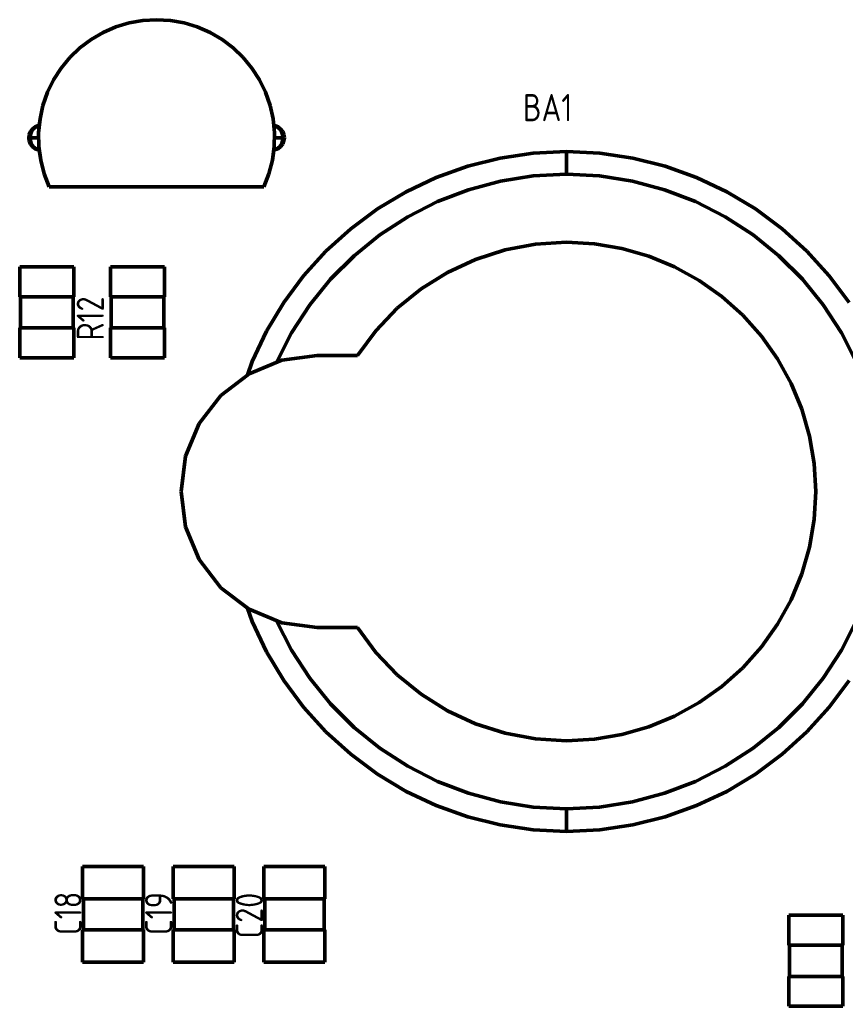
# Model space of a CAD drawing. Extents: x 260 to 1101, y 70 to 664.
# Drawn here: x 395.39 to 431.8, y 502.65 to 546.18 of the extents above; entities that cross this region are included whole.
import ezdxf

# ---------------------------------------------------------------- set-up
doc = ezdxf.new("R2010")
doc.units = 0
doc.header["$MEASUREMENT"] = 0
doc.layers.add('Основная', color=7, linetype='CONTINUOUS', lineweight=50)
doc.styles.add('GOST type A0', font='', dxfattribs={"oblique": 15, "height": 3.5})
doc.styles.get('GOST type A0').set_extended_font_data('GOST type A')

msp = doc.modelspace()

# ---------------------------------------------------------------- linework, layer by layer
at = {"layer": 'Основная'}
for p, q in [((399.622, 545.857), (399.06, 545.613)), ((399.06, 545.613), (399.622, 545.857)), ((399.622, 545.857), (399.06, 545.613)), ((399.06, 545.613), (399.622, 545.857)), ((400.206, 546.035), (399.622, 545.857)), ((399.622, 545.857), (400.206, 546.035)), ((400.206, 546.035), (399.622, 545.857)), ((399.622, 545.857), (400.206, 546.035)), ((400.81, 546.141), (400.206, 546.035)), ((400.206, 546.035), (400.81, 546.141)), ((400.81, 546.141), (400.206, 546.035)), ((400.206, 546.035), (400.81, 546.141)), ((401.42, 546.177), (400.81, 546.141)), ((400.81, 546.141), (401.42, 546.177)), ((401.42, 546.177), (400.81, 546.141)), ((400.81, 546.141), (401.42, 546.177)), ((402.03, 546.141), (401.42, 546.177)), ((401.42, 546.177), (402.03, 546.141)), ((402.03, 546.141), (401.42, 546.177)), ((401.42, 546.177), (402.03, 546.141)), ((402.632, 546.035), (402.03, 546.141)), ((402.03, 546.141), (402.632, 546.035)), ((402.632, 546.035), (402.03, 546.141)), ((402.03, 546.141), (402.632, 546.035)), ((403.218, 545.857), (402.632, 546.035)), ((402.632, 546.035), (403.218, 545.857)), ((403.218, 545.857), (402.632, 546.035)), ((402.632, 546.035), (403.218, 545.857)), ((403.78, 545.613), (403.218, 545.857)), ((403.218, 545.857), (403.78, 545.613)), ((403.78, 545.613), (403.218, 545.857)), ((403.218, 545.857), (403.78, 545.613)), ((399.06, 545.613), (398.532, 545.303)), ((398.532, 545.303), (399.06, 545.613)), ((399.06, 545.613), (398.532, 545.303)), ((398.532, 545.303), (399.06, 545.613)), ((404.308, 545.303), (403.78, 545.613)), ((403.78, 545.613), (404.308, 545.303)), ((404.308, 545.303), (403.78, 545.613)), ((403.78, 545.613), (404.308, 545.303)), ((398.532, 545.303), (398.044, 544.935)), ((398.044, 544.935), (398.532, 545.303)), ((398.532, 545.303), (398.044, 544.935)), ((398.044, 544.935), (398.532, 545.303)), ((404.796, 544.935), (404.308, 545.303)), ((404.308, 545.303), (404.796, 544.935)), ((404.796, 544.935), (404.308, 545.303)), ((404.308, 545.303), (404.796, 544.935)), ((397.602, 544.513), (397.214, 544.039)), ((397.214, 544.039), (397.602, 544.513)), ((397.602, 544.513), (397.214, 544.039)), ((397.214, 544.039), (397.602, 544.513)), ((398.044, 544.935), (397.602, 544.513)), ((397.602, 544.513), (398.044, 544.935)), ((398.044, 544.935), (397.602, 544.513)), ((397.602, 544.513), (398.044, 544.935)), ((405.238, 544.513), (404.796, 544.935)), ((404.796, 544.935), (405.238, 544.513)), ((405.238, 544.513), (404.796, 544.935)), ((404.796, 544.935), (405.238, 544.513)), ((405.626, 544.039), (405.238, 544.513)), ((405.238, 544.513), (405.626, 544.039)), ((405.626, 544.039), (405.238, 544.513)), ((405.238, 544.513), (405.626, 544.039)), ((397.214, 544.039), (396.882, 543.525)), ((396.882, 543.525), (397.214, 544.039)), ((397.214, 544.039), (396.882, 543.525)), ((396.882, 543.525), (397.214, 544.039)), ((405.958, 543.525), (405.626, 544.039)), ((405.626, 544.039), (405.958, 543.525)), ((405.958, 543.525), (405.626, 544.039)), ((405.626, 544.039), (405.958, 543.525)), ((396.882, 543.525), (396.614, 542.975)), ((396.614, 542.975), (396.882, 543.525)), ((396.882, 543.525), (396.614, 542.975)), ((396.614, 542.975), (396.882, 543.525)), ((406.226, 542.975), (405.958, 543.525)), ((405.958, 543.525), (406.226, 542.975)), ((406.226, 542.975), (405.958, 543.525)), ((405.958, 543.525), (406.226, 542.975)), ((396.614, 542.975), (396.412, 542.397)), ((396.412, 542.397), (396.614, 542.975)), ((396.614, 542.975), (396.412, 542.397)), ((396.412, 542.397), (396.614, 542.975)), ((406.428, 542.397), (406.226, 542.975)), ((406.226, 542.975), (406.428, 542.397)), ((406.428, 542.397), (406.226, 542.975)), ((406.226, 542.975), (406.428, 542.397)), ((396.412, 542.397), (396.28, 541.801)), ((396.28, 541.801), (396.412, 542.397)), ((396.412, 542.397), (396.28, 541.801)), ((396.28, 541.801), (396.412, 542.397)), ((406.56, 541.801), (406.428, 542.397)), ((406.428, 542.397), (406.56, 541.801)), ((406.56, 541.801), (406.428, 542.397)), ((406.428, 542.397), (406.56, 541.801)), ((396.196, 541.511), (396.06, 541.455)), ((396.06, 541.455), (396.196, 541.511)), ((396.196, 541.511), (396.06, 541.455)), ((396.06, 541.455), (396.196, 541.511)), ((396.11, 541.455), (396.24, 541.511)), ((396.11, 541.455), (396.24, 541.511)), ((396.25, 541.517), (396.196, 541.511)), ((396.196, 541.511), (396.25, 541.517)), ((396.25, 541.517), (396.196, 541.511)), ((396.196, 541.511), (396.25, 541.517)), ((396.218, 541.193), (396.28, 541.801)), ((396.218, 541.193), (396.28, 541.801)), ((396.24, 541.511), (396.25, 541.511)), ((396.24, 541.511), (396.25, 541.511)), ((396.28, 541.801), (396.25, 541.511)), ((396.28, 541.801), (396.25, 541.511)), ((396.25, 541.511), (396.25, 541.517)), ((396.25, 541.511), (396.25, 541.517)), ((406.59, 541.517), (406.56, 541.801)), ((406.56, 541.801), (406.622, 541.193)), ((406.59, 541.517), (406.56, 541.801)), ((406.56, 541.801), (406.622, 541.193)), ((406.644, 541.511), (406.59, 541.517)), ((406.59, 541.517), (406.644, 541.511)), ((406.644, 541.511), (406.59, 541.517)), ((406.59, 541.517), (406.644, 541.511)), ((406.59, 541.511), (406.6, 541.511)), ((406.59, 541.511), (406.6, 541.511)), ((406.6, 541.511), (406.73, 541.455)), ((406.6, 541.511), (406.73, 541.455)), ((406.78, 541.455), (406.644, 541.511)), ((406.644, 541.511), (406.78, 541.455)), ((406.78, 541.455), (406.644, 541.511)), ((406.644, 541.511), (406.78, 541.455)), ((395.8, 541.115), (395.782, 540.971)), ((395.782, 540.971), (395.8, 541.115)), ((395.8, 541.115), (395.782, 540.971)), ((395.782, 540.971), (395.8, 541.115)), ((395.856, 541.251), (395.8, 541.115)), ((395.8, 541.115), (395.856, 541.251)), ((395.856, 541.251), (395.8, 541.115)), ((395.8, 541.115), (395.856, 541.251)), ((395.842, 540.971), (395.858, 541.115)), ((395.842, 540.971), (395.858, 541.115)), ((395.944, 541.365), (395.856, 541.251)), ((395.856, 541.251), (395.944, 541.365)), ((395.944, 541.365), (395.856, 541.251)), ((395.856, 541.251), (395.944, 541.365)), ((395.858, 541.115), (395.912, 541.251)), ((395.858, 541.115), (395.912, 541.251)), ((395.912, 541.251), (395.998, 541.365)), ((395.912, 541.251), (395.998, 541.365)), ((396.06, 541.455), (395.944, 541.365)), ((395.944, 541.365), (396.06, 541.455)), ((396.06, 541.455), (395.944, 541.365)), ((395.944, 541.365), (396.06, 541.455)), ((395.998, 541.365), (396.11, 541.455)), ((395.998, 541.365), (396.11, 541.455)), ((396.218, 541.193), (396.228, 540.581)), ((396.218, 541.193), (396.228, 540.581)), ((406.612, 540.581), (406.622, 541.193)), ((406.612, 540.581), (406.622, 541.193)), ((406.73, 541.455), (406.842, 541.365)), ((406.73, 541.455), (406.842, 541.365)), ((406.894, 541.365), (406.78, 541.455)), ((406.78, 541.455), (406.894, 541.365)), ((406.894, 541.365), (406.78, 541.455)), ((406.78, 541.455), (406.894, 541.365)), ((406.842, 541.365), (406.928, 541.251)), ((406.842, 541.365), (406.928, 541.251)), ((406.984, 541.251), (406.894, 541.365)), ((406.894, 541.365), (406.984, 541.251)), ((406.984, 541.251), (406.894, 541.365)), ((406.894, 541.365), (406.984, 541.251)), ((406.928, 541.251), (406.982, 541.115)), ((406.928, 541.251), (406.982, 541.115)), ((406.982, 541.115), (406.998, 540.971)), ((406.982, 541.115), (406.998, 540.971)), ((407.04, 541.115), (406.984, 541.251)), ((406.984, 541.251), (407.04, 541.115)), ((407.04, 541.115), (406.984, 541.251)), ((406.984, 541.251), (407.04, 541.115)), ((407.058, 540.971), (407.04, 541.115)), ((407.04, 541.115), (407.058, 540.971)), ((407.058, 540.971), (407.04, 541.115)), ((407.04, 541.115), (407.058, 540.971)), ((395.782, 540.971), (395.8, 540.827)), ((395.782, 540.971), (395.8, 540.827)), ((395.782, 540.971), (395.788, 540.971)), ((395.782, 540.971), (395.8, 540.827)), ((395.782, 540.971), (395.8, 540.827)), ((395.782, 540.971), (395.788, 540.971)), ((395.788, 540.971), (395.808, 540.971)), ((395.788, 540.971), (395.808, 540.971)), ((395.8, 540.827), (395.856, 540.691)), ((395.8, 540.827), (395.856, 540.691)), ((395.8, 540.827), (395.856, 540.691)), ((395.8, 540.827), (395.856, 540.691)), ((395.808, 540.971), (395.842, 540.971)), ((395.808, 540.971), (395.842, 540.971)), ((395.842, 540.971), (395.858, 540.827)), ((395.842, 540.971), (396.222, 540.971)), ((395.842, 540.971), (395.858, 540.827)), ((395.842, 540.971), (396.222, 540.971)), ((395.856, 540.691), (395.944, 540.575)), ((395.856, 540.691), (395.944, 540.575)), ((395.856, 540.691), (395.944, 540.575)), ((395.856, 540.691), (395.944, 540.575)), ((395.858, 540.827), (395.912, 540.691)), ((395.858, 540.827), (395.912, 540.691)), ((395.912, 540.691), (395.998, 540.575)), ((395.912, 540.691), (395.998, 540.575)), ((406.618, 540.971), (406.998, 540.971)), ((406.618, 540.971), (406.998, 540.971)), ((406.842, 540.575), (406.928, 540.691)), ((406.842, 540.575), (406.928, 540.691)), ((406.894, 540.575), (406.984, 540.691)), ((406.894, 540.575), (406.984, 540.691)), ((406.894, 540.575), (406.984, 540.691)), ((406.894, 540.575), (406.984, 540.691)), ((406.928, 540.691), (406.982, 540.827)), ((406.928, 540.691), (406.982, 540.827)), ((406.982, 540.827), (406.998, 540.971)), ((406.982, 540.827), (406.998, 540.971)), ((406.984, 540.691), (407.04, 540.827)), ((406.984, 540.691), (407.04, 540.827)), ((406.984, 540.691), (407.04, 540.827)), ((406.984, 540.691), (407.04, 540.827)), ((406.998, 540.971), (407.032, 540.971)), ((406.998, 540.971), (407.032, 540.971)), ((407.032, 540.971), (407.052, 540.971)), ((407.032, 540.971), (407.052, 540.971)), ((407.04, 540.827), (407.058, 540.971)), ((407.04, 540.827), (407.058, 540.971)), ((407.04, 540.827), (407.058, 540.971)), ((407.04, 540.827), (407.058, 540.971)), ((407.052, 540.971), (407.058, 540.971)), ((407.052, 540.971), (407.058, 540.971)), ((395.944, 540.575), (396.06, 540.487)), ((395.944, 540.575), (396.06, 540.487)), ((395.944, 540.575), (396.06, 540.487)), ((395.944, 540.575), (396.06, 540.487)), ((395.998, 540.575), (396.11, 540.487)), ((395.998, 540.575), (396.11, 540.487)), ((396.06, 540.487), (396.196, 540.431)), ((396.06, 540.487), (396.196, 540.431)), ((396.06, 540.487), (396.196, 540.431)), ((396.06, 540.487), (396.196, 540.431)), ((396.11, 540.487), (396.24, 540.431)), ((396.11, 540.487), (396.24, 540.431)), ((396.196, 540.431), (396.248, 540.425)), ((396.196, 540.431), (396.248, 540.425)), ((396.196, 540.431), (396.248, 540.425)), ((396.196, 540.431), (396.248, 540.425)), ((396.228, 540.581), (396.31, 539.975)), ((396.228, 540.581), (396.31, 539.975)), ((396.24, 540.431), (396.248, 540.431)), ((396.24, 540.431), (396.248, 540.431)), ((396.248, 540.425), (396.248, 540.431)), ((396.248, 540.431), (396.31, 539.975)), ((396.248, 540.425), (396.248, 540.431)), ((396.248, 540.431), (396.31, 539.975)), ((406.53, 539.975), (406.612, 540.581)), ((406.53, 539.975), (406.612, 540.581)), ((406.53, 539.975), (406.592, 540.425)), ((406.53, 539.975), (406.592, 540.425)), ((406.592, 540.425), (406.644, 540.431)), ((406.592, 540.431), (406.6, 540.431)), ((406.592, 540.425), (406.644, 540.431)), ((406.592, 540.425), (406.644, 540.431)), ((406.592, 540.431), (406.6, 540.431)), ((406.592, 540.425), (406.644, 540.431)), ((406.6, 540.431), (406.73, 540.487)), ((406.6, 540.431), (406.73, 540.487)), ((406.644, 540.431), (406.78, 540.487)), ((406.644, 540.431), (406.78, 540.487)), ((406.644, 540.431), (406.78, 540.487)), ((406.644, 540.431), (406.78, 540.487)), ((406.73, 540.487), (406.842, 540.575)), ((406.73, 540.487), (406.842, 540.575)), ((406.78, 540.487), (406.894, 540.575)), ((406.78, 540.487), (406.894, 540.575)), ((406.78, 540.487), (406.894, 540.575)), ((406.78, 540.487), (406.894, 540.575)), ((418.03, 540.289), (416.574, 540.073)), ((416.574, 540.073), (418.03, 540.289)), ((418.03, 540.289), (416.574, 540.073)), ((416.574, 540.073), (418.03, 540.289)), ((419.5, 540.361), (418.03, 540.289)), ((418.03, 540.289), (419.5, 540.361)), ((419.5, 540.361), (418.03, 540.289)), ((418.03, 540.289), (419.5, 540.361)), ((420.97, 540.289), (419.5, 540.361)), ((420.97, 540.289), (419.5, 540.361)), ((419.5, 540.327), (419.5, 540.361)), ((420.97, 540.289), (419.5, 540.361)), ((420.97, 540.289), (419.5, 540.361)), ((419.5, 540.327), (419.5, 540.361)), ((419.5, 540.227), (419.5, 540.327)), ((419.5, 540.227), (419.5, 540.327)), ((419.5, 540.069), (419.5, 540.227)), ((419.5, 540.069), (419.5, 540.227)), ((422.426, 540.073), (420.97, 540.289)), ((422.426, 540.073), (420.97, 540.289)), ((422.426, 540.073), (420.97, 540.289)), ((422.426, 540.073), (420.97, 540.289)), ((396.31, 539.975), (396.462, 539.381)), ((396.31, 539.975), (396.462, 539.381)), ((396.31, 539.975), (396.462, 539.381)), ((396.31, 539.975), (396.462, 539.381)), ((406.378, 539.381), (406.53, 539.975)), ((406.378, 539.381), (406.53, 539.975)), ((406.378, 539.381), (406.53, 539.975)), ((406.378, 539.381), (406.53, 539.975)), ((416.574, 540.073), (415.146, 539.715)), ((415.146, 539.715), (416.574, 540.073)), ((416.574, 540.073), (415.146, 539.715)), ((415.146, 539.715), (416.574, 540.073)), ((419.5, 539.861), (419.5, 540.069)), ((419.5, 539.861), (419.5, 540.069)), ((419.5, 539.619), (419.5, 539.861)), ((419.5, 539.619), (419.5, 539.861)), ((423.854, 539.715), (422.426, 540.073)), ((423.854, 539.715), (422.426, 540.073)), ((423.854, 539.715), (422.426, 540.073)), ((423.854, 539.715), (422.426, 540.073)), ((396.462, 539.381), (396.682, 538.811)), ((396.462, 539.381), (396.682, 538.811)), ((396.462, 539.381), (396.682, 538.811)), ((396.462, 539.381), (396.682, 538.811)), ((406.158, 538.811), (406.378, 539.381)), ((406.158, 538.811), (406.378, 539.381)), ((406.158, 538.811), (406.378, 539.381)), ((406.158, 538.811), (406.378, 539.381)), ((415.146, 539.715), (413.76, 539.219)), ((413.76, 539.219), (415.146, 539.715)), ((415.146, 539.715), (413.76, 539.219)), ((413.76, 539.219), (415.146, 539.715)), ((418.036, 539.285), (419.5, 539.361)), ((418.036, 539.285), (419.5, 539.361)), ((419.5, 539.361), (419.5, 539.619)), ((419.5, 539.361), (419.5, 539.619)), ((420.964, 539.285), (419.5, 539.361)), ((420.964, 539.285), (419.5, 539.361)), ((425.24, 539.219), (423.854, 539.715)), ((425.24, 539.219), (423.854, 539.715)), ((425.24, 539.219), (423.854, 539.715)), ((425.24, 539.219), (423.854, 539.715)), ((413.76, 539.219), (412.428, 538.589)), ((412.428, 538.589), (413.76, 539.219)), ((413.76, 539.219), (412.428, 538.589)), ((412.428, 538.589), (413.76, 539.219)), ((415.174, 538.675), (416.59, 539.055)), ((415.174, 538.675), (416.59, 539.055)), ((416.59, 539.055), (418.036, 539.285)), ((416.59, 539.055), (418.036, 539.285)), ((422.41, 539.055), (420.964, 539.285)), ((422.41, 539.055), (420.964, 539.285)), ((423.826, 538.675), (422.41, 539.055)), ((423.826, 538.675), (422.41, 539.055)), ((426.57, 538.589), (425.24, 539.219)), ((426.57, 538.589), (425.24, 539.219)), ((426.57, 538.589), (425.24, 539.219)), ((426.57, 538.589), (425.24, 539.219)), ((396.682, 538.811), (406.158, 538.811)), ((396.682, 538.811), (406.158, 538.811)), ((396.682, 538.811), (406.158, 538.811)), ((396.682, 538.811), (406.158, 538.811)), ((412.428, 538.589), (411.166, 537.833)), ((411.166, 537.833), (412.428, 538.589)), ((412.428, 538.589), (411.166, 537.833)), ((411.166, 537.833), (412.428, 538.589)), ((413.806, 538.151), (415.174, 538.675)), ((413.806, 538.151), (415.174, 538.675)), ((425.194, 538.151), (423.826, 538.675)), ((425.194, 538.151), (423.826, 538.675)), ((427.834, 537.833), (426.57, 538.589)), ((427.834, 537.833), (426.57, 538.589)), ((427.834, 537.833), (426.57, 538.589)), ((427.834, 537.833), (426.57, 538.589)), ((412.5, 537.485), (413.806, 538.151)), ((412.5, 537.485), (413.806, 538.151)), ((426.5, 537.485), (425.194, 538.151)), ((426.5, 537.485), (425.194, 538.151)), ((411.166, 537.833), (409.984, 536.957)), ((409.984, 536.957), (411.166, 537.833)), ((411.166, 537.833), (409.984, 536.957)), ((409.984, 536.957), (411.166, 537.833)), ((429.016, 536.957), (427.834, 537.833)), ((429.016, 536.957), (427.834, 537.833)), ((429.016, 536.957), (427.834, 537.833)), ((429.016, 536.957), (427.834, 537.833)), ((411.27, 536.687), (412.5, 537.485)), ((411.27, 536.687), (412.5, 537.485)), ((427.728, 536.687), (426.5, 537.485)), ((427.728, 536.687), (426.5, 537.485)), ((409.984, 536.957), (408.894, 535.967)), ((408.894, 535.967), (409.984, 536.957)), ((409.984, 536.957), (408.894, 535.967)), ((408.894, 535.967), (409.984, 536.957)), ((410.132, 535.765), (411.27, 536.687)), ((410.132, 535.765), (411.27, 536.687)), ((428.868, 535.765), (427.728, 536.687)), ((428.868, 535.765), (427.728, 536.687)), ((430.106, 535.967), (429.016, 536.957)), ((430.106, 535.967), (429.016, 536.957)), ((430.106, 535.967), (429.016, 536.957)), ((430.106, 535.967), (429.016, 536.957)), ((416.794, 536.023), (418.136, 536.277)), ((416.794, 536.023), (418.136, 536.277)), ((418.136, 536.277), (419.5, 536.361)), ((418.136, 536.277), (419.5, 536.361)), ((420.732, 536.291), (419.5, 536.361)), ((420.732, 536.291), (419.5, 536.361)), ((421.948, 536.085), (420.732, 536.291)), ((421.948, 536.085), (420.732, 536.291)), ((408.894, 535.967), (407.904, 534.877)), ((407.904, 534.877), (408.894, 535.967)), ((408.894, 535.967), (407.904, 534.877)), ((407.904, 534.877), (408.894, 535.967)), ((415.494, 535.605), (416.794, 536.023)), ((415.494, 535.605), (416.794, 536.023)), ((423.132, 535.743), (421.948, 536.085)), ((423.132, 535.743), (421.948, 536.085)), ((431.094, 534.877), (430.106, 535.967)), ((431.094, 534.877), (430.106, 535.967)), ((431.094, 534.877), (430.106, 535.967)), ((431.094, 534.877), (430.106, 535.967)), ((409.096, 534.729), (410.132, 535.765)), ((409.096, 534.729), (410.132, 535.765)), ((414.256, 535.031), (415.494, 535.605)), ((414.256, 535.031), (415.494, 535.605)), ((424.272, 535.271), (423.132, 535.743)), ((424.272, 535.271), (423.132, 535.743)), ((429.904, 534.729), (428.868, 535.765)), ((429.904, 534.729), (428.868, 535.765)), ((397.774, 535.27), (395.386, 535.27)), ((395.386, 535.27), (395.386, 533.95)), ((395.386, 533.95), (395.386, 535.27)), ((397.774, 535.27), (395.386, 535.27)), ((397.774, 535.27), (395.386, 535.27)), ((395.386, 535.27), (395.386, 533.95)), ((395.386, 533.95), (395.386, 535.27)), ((397.774, 535.27), (395.386, 535.27)), ((397.774, 533.95), (397.774, 535.27)), ((397.774, 533.95), (397.774, 535.27)), ((397.774, 533.95), (397.774, 535.27)), ((397.774, 533.95), (397.774, 535.27)), ((401.774, 535.27), (399.386, 535.27)), ((399.386, 535.27), (399.386, 533.95)), ((399.386, 535.27), (401.774, 535.27)), ((399.386, 535.27), (399.386, 533.95)), ((401.774, 535.27), (399.386, 535.27)), ((399.386, 535.27), (399.386, 533.95)), ((399.386, 535.27), (401.774, 535.27)), ((399.386, 535.27), (399.386, 533.95)), ((401.774, 533.95), (401.774, 535.27)), ((401.774, 535.27), (401.774, 533.95)), ((401.774, 533.95), (401.774, 535.27)), ((401.774, 535.27), (401.774, 533.95)), ((413.098, 534.307), (414.256, 535.031)), ((413.098, 534.307), (414.256, 535.031)), ((425.352, 534.675), (424.272, 535.271)), ((425.352, 534.675), (424.272, 535.271)), ((407.904, 534.877), (407.028, 533.695)), ((407.028, 533.695), (407.904, 534.877)), ((407.904, 534.877), (407.028, 533.695)), ((407.028, 533.695), (407.904, 534.877)), ((408.174, 533.591), (409.096, 534.729)), ((408.174, 533.591), (409.096, 534.729)), ((426.358, 533.961), (425.352, 534.675)), ((426.358, 533.961), (425.352, 534.675)), ((430.826, 533.591), (429.904, 534.729)), ((430.826, 533.591), (429.904, 534.729)), ((431.972, 533.695), (431.094, 534.877)), ((431.972, 533.695), (431.094, 534.877)), ((431.972, 533.695), (431.094, 534.877)), ((431.972, 533.695), (431.094, 534.877)), ((412.038, 533.445), (413.098, 534.307)), ((412.038, 533.445), (413.098, 534.307)), ((395.386, 533.95), (395.42, 533.95)), ((397.774, 533.95), (395.386, 533.95)), ((395.386, 533.95), (395.42, 533.95)), ((397.774, 533.95), (395.386, 533.95)), ((395.42, 533.95), (395.42, 532.578)), ((395.42, 532.578), (395.42, 533.95)), ((395.42, 533.95), (395.42, 532.578)), ((395.42, 532.578), (395.42, 533.95)), ((397.74, 532.578), (397.74, 533.95)), ((397.74, 533.95), (397.774, 533.95)), ((397.74, 532.578), (397.74, 533.95)), ((397.74, 532.578), (397.74, 533.95)), ((397.74, 533.95), (397.774, 533.95)), ((397.74, 532.578), (397.74, 533.95)), ((399.386, 533.95), (399.42, 533.95)), ((399.386, 533.95), (401.774, 533.95)), ((399.386, 533.95), (399.42, 533.95)), ((399.386, 533.95), (401.774, 533.95)), ((399.42, 533.95), (399.42, 532.578)), ((399.42, 533.95), (399.42, 532.578)), ((399.42, 533.95), (399.42, 532.578)), ((399.42, 533.95), (399.42, 532.578)), ((401.74, 532.578), (401.74, 533.95)), ((401.74, 533.95), (401.774, 533.95)), ((401.74, 533.95), (401.74, 532.578)), ((401.74, 532.578), (401.74, 533.95)), ((401.74, 533.95), (401.774, 533.95)), ((401.74, 533.95), (401.74, 532.578)), ((407.028, 533.695), (406.272, 532.433)), ((406.272, 532.433), (407.028, 533.695)), ((407.028, 533.695), (406.272, 532.433)), ((406.272, 532.433), (407.028, 533.695)), ((427.278, 533.139), (426.358, 533.961)), ((427.278, 533.139), (426.358, 533.961)), ((407.376, 532.361), (408.174, 533.591)), ((407.376, 532.361), (408.174, 533.591)), ((411.094, 532.457), (412.038, 533.445)), ((411.094, 532.457), (412.038, 533.445)), ((431.624, 532.361), (430.826, 533.591)), ((431.624, 532.361), (430.826, 533.591)), ((428.1, 532.219), (427.278, 533.139)), ((428.1, 532.219), (427.278, 533.139)), ((395.42, 532.578), (395.386, 532.578)), ((395.386, 532.578), (395.386, 531.258)), ((395.386, 531.258), (395.386, 532.578)), ((397.774, 532.578), (395.386, 532.578)), ((395.42, 532.578), (395.386, 532.578)), ((395.386, 532.578), (395.386, 531.258)), ((395.386, 531.258), (395.386, 532.578)), ((397.774, 532.578), (395.386, 532.578)), ((397.774, 532.578), (397.74, 532.578)), ((397.774, 532.578), (397.74, 532.578)), ((397.774, 531.258), (397.774, 532.578)), ((397.774, 531.258), (397.774, 532.578)), ((397.774, 531.258), (397.774, 532.578)), ((397.774, 531.258), (397.774, 532.578)), ((399.42, 532.578), (399.386, 532.578)), ((399.386, 532.578), (399.386, 531.258)), ((399.386, 532.578), (401.774, 532.578)), ((399.386, 532.578), (399.386, 531.258)), ((399.42, 532.578), (399.386, 532.578)), ((399.386, 532.578), (399.386, 531.258)), ((399.386, 532.578), (401.774, 532.578)), ((399.386, 532.578), (399.386, 531.258)), ((401.774, 532.578), (401.74, 532.578)), ((401.774, 532.578), (401.74, 532.578)), ((401.774, 531.258), (401.774, 532.578)), ((401.774, 532.578), (401.774, 531.258)), ((401.774, 531.258), (401.774, 532.578)), ((401.774, 532.578), (401.774, 531.258)), ((406.272, 532.433), (405.642, 531.101)), ((405.642, 531.101), (406.272, 532.433)), ((406.272, 532.433), (405.642, 531.101)), ((405.642, 531.101), (406.272, 532.433)), ((406.712, 531.059), (407.376, 532.361)), ((406.712, 531.059), (407.376, 532.361)), ((410.28, 531.361), (411.094, 532.457)), ((410.28, 531.361), (411.094, 532.457)), ((432.29, 531.055), (431.624, 532.361)), ((432.29, 531.055), (431.624, 532.361)), ((428.814, 531.213), (428.1, 532.219)), ((428.814, 531.213), (428.1, 532.219)), ((395.386, 531.258), (397.774, 531.258)), ((397.774, 531.258), (395.386, 531.258)), ((395.386, 531.258), (397.774, 531.258)), ((397.774, 531.258), (395.386, 531.258)), ((399.386, 531.258), (401.774, 531.258)), ((399.386, 531.258), (401.774, 531.258)), ((399.386, 531.258), (401.774, 531.258)), ((399.386, 531.258), (401.774, 531.258)), ((405.642, 531.101), (405.426, 530.501)), ((405.426, 530.501), (405.642, 531.101)), ((405.642, 531.101), (405.426, 530.501)), ((405.426, 530.501), (405.642, 531.101)), ((405.5, 530.557), (406.946, 531.157)), ((405.5, 530.557), (406.946, 531.157)), ((406.946, 531.157), (408.5, 531.361)), ((406.946, 531.157), (408.5, 531.361)), ((408.5, 531.361), (410.28, 531.361)), ((408.5, 531.361), (410.28, 531.361)), ((429.41, 530.133), (428.814, 531.213)), ((429.41, 530.133), (428.814, 531.213)), ((404.258, 529.603), (405.5, 530.557)), ((404.258, 529.603), (405.5, 530.557)), ((405.426, 530.501), (404.258, 529.603)), ((405.426, 530.501), (404.258, 529.603)), ((429.882, 528.995), (429.41, 530.133)), ((429.882, 528.995), (429.41, 530.133)), ((404.258, 529.603), (403.304, 528.361)), ((403.304, 528.361), (404.258, 529.603)), ((404.258, 529.603), (403.304, 528.361)), ((403.304, 528.361), (404.258, 529.603)), ((430.224, 527.809), (429.882, 528.995)), ((430.224, 527.809), (429.882, 528.995)), ((403.304, 528.361), (402.704, 526.915)), ((402.704, 526.915), (403.304, 528.361)), ((403.304, 528.361), (402.704, 526.915)), ((402.704, 526.915), (403.304, 528.361)), ((430.43, 526.593), (430.224, 527.809)), ((430.43, 526.593), (430.224, 527.809)), ((402.704, 526.915), (402.5, 525.361)), ((402.5, 525.361), (402.704, 526.915)), ((402.704, 526.915), (402.5, 525.361)), ((402.5, 525.361), (402.704, 526.915)), ((430.5, 525.361), (430.43, 526.593)), ((430.5, 525.361), (430.43, 526.593)), ((402.5, 525.361), (402.704, 523.809)), ((402.704, 523.809), (402.5, 525.361)), ((402.5, 525.361), (402.704, 523.809)), ((402.704, 523.809), (402.5, 525.361)), ((430.43, 524.129), (430.5, 525.361)), ((430.43, 524.129), (430.5, 525.361)), ((430.224, 522.913), (430.43, 524.129)), ((430.224, 522.913), (430.43, 524.129)), ((402.704, 523.809), (403.304, 522.361)), ((403.304, 522.361), (402.704, 523.809)), ((402.704, 523.809), (403.304, 522.361)), ((403.304, 522.361), (402.704, 523.809)), ((429.882, 521.729), (430.224, 522.913)), ((429.882, 521.729), (430.224, 522.913)), ((403.304, 522.361), (404.258, 521.119)), ((404.258, 521.119), (403.304, 522.361)), ((403.304, 522.361), (404.258, 521.119)), ((404.258, 521.119), (403.304, 522.361)), ((429.41, 520.589), (429.882, 521.729)), ((429.41, 520.589), (429.882, 521.729)), ((404.258, 521.119), (405.426, 520.221)), ((405.5, 520.165), (404.258, 521.119)), ((404.258, 521.119), (405.426, 520.221)), ((405.5, 520.165), (404.258, 521.119)), ((428.814, 519.509), (429.41, 520.589)), ((428.814, 519.509), (429.41, 520.589)), ((405.426, 520.221), (405.642, 519.621)), ((405.642, 519.621), (405.426, 520.221)), ((405.426, 520.221), (405.642, 519.621)), ((405.642, 519.621), (405.426, 520.221)), ((406.946, 519.565), (405.5, 520.165)), ((406.946, 519.565), (405.5, 520.165)), ((405.642, 519.621), (406.272, 518.291)), ((406.272, 518.291), (405.642, 519.621)), ((405.642, 519.621), (406.272, 518.291)), ((406.272, 518.291), (405.642, 519.621)), ((407.376, 518.361), (406.712, 519.663)), ((407.376, 518.361), (406.712, 519.663)), ((408.5, 519.361), (406.946, 519.565)), ((408.5, 519.361), (406.946, 519.565)), ((408.5, 519.361), (410.28, 519.361)), ((408.5, 519.361), (410.28, 519.361)), ((411.094, 518.265), (410.28, 519.361)), ((411.094, 518.265), (410.28, 519.361)), ((428.1, 518.503), (428.814, 519.509)), ((428.1, 518.503), (428.814, 519.509)), ((431.624, 518.361), (432.29, 519.667)), ((431.624, 518.361), (432.29, 519.667)), ((427.278, 517.583), (428.1, 518.503)), ((427.278, 517.583), (428.1, 518.503)), ((406.272, 518.291), (407.028, 517.027)), ((407.028, 517.027), (406.272, 518.291)), ((406.272, 518.291), (407.028, 517.027)), ((407.028, 517.027), (406.272, 518.291)), ((408.174, 517.133), (407.376, 518.361)), ((408.174, 517.133), (407.376, 518.361)), ((412.038, 517.279), (411.094, 518.265)), ((412.038, 517.279), (411.094, 518.265)), ((430.826, 517.133), (431.624, 518.361)), ((430.826, 517.133), (431.624, 518.361)), ((426.358, 516.761), (427.278, 517.583)), ((426.358, 516.761), (427.278, 517.583)), ((409.096, 515.993), (408.174, 517.133)), ((409.096, 515.993), (408.174, 517.133)), ((413.098, 516.415), (412.038, 517.279)), ((413.098, 516.415), (412.038, 517.279)), ((429.904, 515.993), (430.826, 517.133)), ((429.904, 515.993), (430.826, 517.133)), ((407.028, 517.027), (407.904, 515.845)), ((407.904, 515.845), (407.028, 517.027)), ((407.028, 517.027), (407.904, 515.845)), ((407.904, 515.845), (407.028, 517.027)), ((425.352, 516.047), (426.358, 516.761)), ((425.352, 516.047), (426.358, 516.761)), ((431.094, 515.845), (431.972, 517.027)), ((431.094, 515.845), (431.972, 517.027)), ((431.094, 515.845), (431.972, 517.027)), ((431.094, 515.845), (431.972, 517.027)), ((414.256, 515.691), (413.098, 516.415)), ((414.256, 515.691), (413.098, 516.415)), ((407.904, 515.845), (408.894, 514.755)), ((408.894, 514.755), (407.904, 515.845)), ((407.904, 515.845), (408.894, 514.755)), ((408.894, 514.755), (407.904, 515.845)), ((410.132, 514.957), (409.096, 515.993)), ((410.132, 514.957), (409.096, 515.993)), ((424.272, 515.451), (425.352, 516.047)), ((424.272, 515.451), (425.352, 516.047)), ((428.868, 514.957), (429.904, 515.993)), ((428.868, 514.957), (429.904, 515.993)), ((430.106, 514.755), (431.094, 515.845)), ((430.106, 514.755), (431.094, 515.845)), ((430.106, 514.755), (431.094, 515.845)), ((430.106, 514.755), (431.094, 515.845)), ((415.494, 515.117), (414.256, 515.691)), ((415.494, 515.117), (414.256, 515.691)), ((423.132, 514.979), (424.272, 515.451)), ((423.132, 514.979), (424.272, 515.451)), ((411.27, 514.035), (410.132, 514.957)), ((411.27, 514.035), (410.132, 514.957)), ((416.794, 514.699), (415.494, 515.117)), ((416.794, 514.699), (415.494, 515.117)), ((421.948, 514.637), (423.132, 514.979)), ((421.948, 514.637), (423.132, 514.979)), ((427.728, 514.035), (428.868, 514.957)), ((427.728, 514.035), (428.868, 514.957)), ((408.894, 514.755), (409.984, 513.767)), ((409.984, 513.767), (408.894, 514.755)), ((408.894, 514.755), (409.984, 513.767)), ((409.984, 513.767), (408.894, 514.755)), ((418.136, 514.445), (416.794, 514.699)), ((418.136, 514.445), (416.794, 514.699)), ((420.732, 514.431), (421.948, 514.637)), ((420.732, 514.431), (421.948, 514.637)), ((429.016, 513.767), (430.106, 514.755)), ((429.016, 513.767), (430.106, 514.755)), ((429.016, 513.767), (430.106, 514.755)), ((429.016, 513.767), (430.106, 514.755)), ((419.5, 514.361), (418.136, 514.445)), ((419.5, 514.361), (418.136, 514.445)), ((419.5, 514.361), (420.732, 514.431)), ((419.5, 514.361), (420.732, 514.431)), ((409.984, 513.767), (411.166, 512.889)), ((411.166, 512.889), (409.984, 513.767)), ((409.984, 513.767), (411.166, 512.889)), ((411.166, 512.889), (409.984, 513.767)), ((412.5, 513.237), (411.27, 514.035)), ((412.5, 513.237), (411.27, 514.035)), ((426.5, 513.237), (427.728, 514.035)), ((426.5, 513.237), (427.728, 514.035)), ((427.834, 512.889), (429.016, 513.767)), ((427.834, 512.889), (429.016, 513.767)), ((427.834, 512.889), (429.016, 513.767)), ((427.834, 512.889), (429.016, 513.767)), ((413.806, 512.571), (412.5, 513.237)), ((413.806, 512.571), (412.5, 513.237)), ((425.194, 512.571), (426.5, 513.237)), ((425.194, 512.571), (426.5, 513.237)), ((411.166, 512.889), (412.428, 512.133)), ((412.428, 512.133), (411.166, 512.889)), ((411.166, 512.889), (412.428, 512.133)), ((412.428, 512.133), (411.166, 512.889)), ((426.57, 512.133), (427.834, 512.889)), ((426.57, 512.133), (427.834, 512.889)), ((426.57, 512.133), (427.834, 512.889)), ((426.57, 512.133), (427.834, 512.889)), ((415.174, 512.047), (413.806, 512.571)), ((415.174, 512.047), (413.806, 512.571)), ((423.826, 512.047), (425.194, 512.571)), ((423.826, 512.047), (425.194, 512.571)), ((412.428, 512.133), (413.76, 511.503)), ((413.76, 511.503), (412.428, 512.133)), ((412.428, 512.133), (413.76, 511.503)), ((413.76, 511.503), (412.428, 512.133)), ((416.59, 511.667), (415.174, 512.047)), ((416.59, 511.667), (415.174, 512.047)), ((422.41, 511.667), (423.826, 512.047)), ((422.41, 511.667), (423.826, 512.047)), ((425.24, 511.503), (426.57, 512.133)), ((425.24, 511.503), (426.57, 512.133)), ((425.24, 511.503), (426.57, 512.133)), ((425.24, 511.503), (426.57, 512.133)), ((413.76, 511.503), (415.146, 511.007)), ((415.146, 511.007), (413.76, 511.503)), ((413.76, 511.503), (415.146, 511.007)), ((415.146, 511.007), (413.76, 511.503)), ((418.036, 511.437), (416.59, 511.667)), ((418.036, 511.437), (416.59, 511.667)), ((419.5, 511.361), (418.036, 511.437)), ((419.5, 511.361), (418.036, 511.437)), ((419.5, 511.361), (420.964, 511.437)), ((419.5, 511.361), (420.964, 511.437)), ((420.964, 511.437), (422.41, 511.667)), ((420.964, 511.437), (422.41, 511.667)), ((423.854, 511.007), (425.24, 511.503)), ((423.854, 511.007), (425.24, 511.503)), ((423.854, 511.007), (425.24, 511.503)), ((423.854, 511.007), (425.24, 511.503)), ((415.146, 511.007), (416.574, 510.649)), ((416.574, 510.649), (415.146, 511.007)), ((415.146, 511.007), (416.574, 510.649)), ((416.574, 510.649), (415.146, 511.007)), ((419.5, 511.103), (419.5, 511.361)), ((419.5, 511.103), (419.5, 511.361)), ((419.5, 510.861), (419.5, 511.103)), ((419.5, 510.861), (419.5, 511.103)), ((422.426, 510.649), (423.854, 511.007)), ((422.426, 510.649), (423.854, 511.007)), ((422.426, 510.649), (423.854, 511.007)), ((422.426, 510.649), (423.854, 511.007)), ((416.574, 510.649), (418.03, 510.433)), ((418.03, 510.433), (416.574, 510.649)), ((416.574, 510.649), (418.03, 510.433)), ((418.03, 510.433), (416.574, 510.649)), ((419.5, 510.655), (419.5, 510.861)), ((419.5, 510.655), (419.5, 510.861)), ((419.5, 510.495), (419.5, 510.655)), ((419.5, 510.495), (419.5, 510.655)), ((420.97, 510.433), (422.426, 510.649)), ((420.97, 510.433), (422.426, 510.649)), ((420.97, 510.433), (422.426, 510.649)), ((420.97, 510.433), (422.426, 510.649)), ((418.03, 510.433), (419.5, 510.361)), ((419.5, 510.361), (418.03, 510.433)), ((418.03, 510.433), (419.5, 510.361)), ((419.5, 510.361), (418.03, 510.433)), ((419.5, 510.395), (419.5, 510.495)), ((419.5, 510.395), (419.5, 510.495)), ((419.5, 510.361), (420.97, 510.433)), ((419.5, 510.361), (420.97, 510.433)), ((419.5, 510.361), (420.97, 510.433)), ((419.5, 510.361), (420.97, 510.433)), ((419.5, 510.361), (419.5, 510.395)), ((419.5, 510.361), (419.5, 510.395)), ((400.846, 508.816), (398.154, 508.816)), ((398.154, 508.816), (398.154, 507.394)), ((398.154, 507.394), (398.154, 508.816)), ((400.846, 508.816), (398.154, 508.816)), ((400.846, 508.816), (398.154, 508.816)), ((398.154, 508.816), (398.154, 507.394)), ((398.154, 507.394), (398.154, 508.816)), ((400.846, 508.816), (398.154, 508.816)), ((400.846, 507.394), (400.846, 508.816)), ((400.846, 507.394), (400.846, 508.816)), ((400.846, 507.394), (400.846, 508.816)), ((400.846, 507.394), (400.846, 508.816)), ((404.846, 508.816), (402.154, 508.816)), ((402.154, 508.816), (402.154, 507.394)), ((402.154, 507.394), (402.154, 508.816)), ((404.846, 508.816), (402.154, 508.816)), ((404.846, 508.816), (402.154, 508.816)), ((402.154, 508.816), (402.154, 507.394)), ((402.154, 507.394), (402.154, 508.816)), ((404.846, 508.816), (402.154, 508.816)), ((404.846, 507.394), (404.846, 508.816)), ((404.846, 507.394), (404.846, 508.816)), ((404.846, 507.394), (404.846, 508.816)), ((404.846, 507.394), (404.846, 508.816)), ((408.846, 508.816), (406.154, 508.816)), ((406.154, 508.816), (406.154, 507.394)), ((406.154, 507.394), (406.154, 508.816)), ((408.846, 508.816), (406.154, 508.816)), ((408.846, 508.816), (406.154, 508.816)), ((406.154, 508.816), (406.154, 507.394)), ((406.154, 507.394), (406.154, 508.816)), ((408.846, 508.816), (406.154, 508.816)), ((408.846, 507.394), (408.846, 508.816)), ((408.846, 507.394), (408.846, 508.816)), ((408.846, 507.394), (408.846, 508.816)), ((408.846, 507.394), (408.846, 508.816)), ((398.154, 507.394), (398.192, 507.394)), ((400.846, 507.394), (398.154, 507.394)), ((398.154, 507.394), (398.192, 507.394)), ((400.846, 507.394), (398.154, 507.394)), ((398.192, 507.394), (398.192, 506.022)), ((398.192, 506.022), (398.192, 507.394)), ((398.192, 507.394), (398.192, 506.022)), ((398.192, 506.022), (398.192, 507.394)), ((400.808, 506.022), (400.808, 507.394)), ((400.808, 507.394), (400.846, 507.394)), ((400.808, 506.022), (400.808, 507.394)), ((400.808, 506.022), (400.808, 507.394)), ((400.808, 507.394), (400.846, 507.394)), ((400.808, 506.022), (400.808, 507.394)), ((402.154, 507.394), (402.192, 507.394)), ((404.846, 507.394), (402.154, 507.394)), ((402.154, 507.394), (402.192, 507.394)), ((404.846, 507.394), (402.154, 507.394)), ((402.192, 507.394), (402.192, 506.022)), ((402.192, 506.022), (402.192, 507.394)), ((402.192, 507.394), (402.192, 506.022)), ((402.192, 506.022), (402.192, 507.394)), ((404.808, 506.022), (404.808, 507.394)), ((404.808, 507.394), (404.846, 507.394)), ((404.808, 506.022), (404.808, 507.394)), ((404.808, 506.022), (404.808, 507.394)), ((404.808, 507.394), (404.846, 507.394)), ((404.808, 506.022), (404.808, 507.394)), ((406.154, 507.394), (406.192, 507.394)), ((408.846, 507.394), (406.154, 507.394)), ((406.154, 507.394), (406.192, 507.394)), ((408.846, 507.394), (406.154, 507.394)), ((406.192, 507.394), (406.192, 506.022)), ((406.192, 506.022), (406.192, 507.394)), ((406.192, 507.394), (406.192, 506.022)), ((406.192, 506.022), (406.192, 507.394)), ((408.808, 506.022), (408.808, 507.394)), ((408.808, 507.394), (408.846, 507.394)), ((408.808, 506.022), (408.808, 507.394)), ((408.808, 506.022), (408.808, 507.394)), ((408.808, 507.394), (408.846, 507.394)), ((408.808, 506.022), (408.808, 507.394)), ((431.694, 506.663), (429.306, 506.663)), ((429.306, 506.663), (429.306, 505.343)), ((431.694, 506.663), (429.306, 506.663)), ((429.306, 506.663), (429.306, 505.343)), ((431.694, 506.663), (429.306, 506.663)), ((429.306, 506.663), (429.306, 505.343)), ((431.694, 506.663), (429.306, 506.663)), ((429.306, 506.663), (429.306, 505.343)), ((431.694, 505.343), (431.694, 506.663)), ((431.694, 506.663), (431.694, 505.343)), ((431.694, 505.343), (431.694, 506.663)), ((431.694, 506.663), (431.694, 505.343)), ((398.192, 506.022), (398.154, 506.022)), ((398.154, 506.022), (398.154, 504.6)), ((398.154, 504.6), (398.154, 506.022)), ((400.846, 506.022), (398.154, 506.022)), ((398.192, 506.022), (398.154, 506.022)), ((398.154, 506.022), (398.154, 504.6)), ((398.154, 504.6), (398.154, 506.022)), ((400.846, 506.022), (398.154, 506.022)), ((400.846, 506.022), (400.808, 506.022)), ((400.846, 506.022), (400.808, 506.022)), ((400.846, 504.6), (400.846, 506.022)), ((400.846, 504.6), (400.846, 506.022)), ((400.846, 504.6), (400.846, 506.022)), ((400.846, 504.6), (400.846, 506.022)), ((402.192, 506.022), (402.154, 506.022)), ((402.154, 506.022), (402.154, 504.6)), ((402.154, 504.6), (402.154, 506.022)), ((404.846, 506.022), (402.154, 506.022)), ((402.192, 506.022), (402.154, 506.022)), ((402.154, 506.022), (402.154, 504.6)), ((402.154, 504.6), (402.154, 506.022)), ((404.846, 506.022), (402.154, 506.022)), ((404.846, 506.022), (404.808, 506.022)), ((404.846, 506.022), (404.808, 506.022)), ((404.846, 504.6), (404.846, 506.022)), ((404.846, 504.6), (404.846, 506.022)), ((404.846, 504.6), (404.846, 506.022)), ((404.846, 504.6), (404.846, 506.022)), ((406.192, 506.022), (406.154, 506.022)), ((406.154, 506.022), (406.154, 504.6)), ((406.154, 504.6), (406.154, 506.022)), ((408.846, 506.022), (406.154, 506.022)), ((406.192, 506.022), (406.154, 506.022)), ((406.154, 506.022), (406.154, 504.6)), ((406.154, 504.6), (406.154, 506.022)), ((408.846, 506.022), (406.154, 506.022)), ((408.846, 506.022), (408.808, 506.022)), ((408.846, 506.022), (408.808, 506.022)), ((408.846, 504.6), (408.846, 506.022)), ((408.846, 504.6), (408.846, 506.022)), ((408.846, 504.6), (408.846, 506.022)), ((408.846, 504.6), (408.846, 506.022)), ((429.306, 505.343), (429.34, 505.343)), ((431.694, 505.343), (429.306, 505.343)), ((429.306, 505.343), (429.34, 505.343)), ((431.694, 505.343), (429.306, 505.343)), ((429.34, 505.343), (429.34, 503.971)), ((429.34, 505.343), (429.34, 503.971)), ((429.34, 505.343), (429.34, 503.971)), ((429.34, 505.343), (429.34, 503.971)), ((431.66, 503.971), (431.66, 505.343)), ((431.66, 505.343), (431.694, 505.343)), ((431.66, 505.343), (431.66, 503.971)), ((431.66, 503.971), (431.66, 505.343)), ((431.66, 505.343), (431.694, 505.343)), ((431.66, 505.343), (431.66, 503.971)), ((398.154, 504.6), (400.846, 504.6)), ((400.846, 504.6), (398.154, 504.6)), ((398.154, 504.6), (400.846, 504.6)), ((400.846, 504.6), (398.154, 504.6)), ((402.154, 504.6), (404.846, 504.6)), ((404.846, 504.6), (402.154, 504.6)), ((402.154, 504.6), (404.846, 504.6)), ((404.846, 504.6), (402.154, 504.6)), ((406.154, 504.6), (408.846, 504.6)), ((408.846, 504.6), (406.154, 504.6)), ((406.154, 504.6), (408.846, 504.6)), ((408.846, 504.6), (406.154, 504.6)), ((429.34, 503.971), (429.306, 503.971)), ((429.306, 503.971), (429.306, 502.651)), ((431.694, 503.971), (429.306, 503.971)), ((429.306, 503.971), (429.306, 502.651)), ((429.34, 503.971), (429.306, 503.971)), ((429.306, 503.971), (429.306, 502.651)), ((431.694, 503.971), (429.306, 503.971)), ((429.306, 503.971), (429.306, 502.651)), ((431.694, 503.971), (431.66, 503.971)), ((431.694, 503.971), (431.66, 503.971)), ((431.694, 502.651), (431.694, 503.971)), ((431.694, 503.971), (431.694, 502.651)), ((431.694, 502.651), (431.694, 503.971)), ((431.694, 503.971), (431.694, 502.651)), ((429.306, 502.651), (431.694, 502.651)), ((431.694, 502.651), (429.306, 502.651)), ((429.306, 502.651), (431.694, 502.651)), ((431.694, 502.651), (429.306, 502.651))]:
    msp.add_line(p, q, dxfattribs=at)

# ---------------------------------------------------------------- texts
at = {"layer": 'Основная', "style": 'GOST type A0'}
msp.add_text('BA1', height=1.2, dxfattribs=at).set_placement((417.579, 541.701))
for s, p in [('R12', (399.097, 532.024)), ('C18', (398.114, 505.797)), ('C19', (402.114, 505.797)), ('C20', (406.114, 505.642))]:
    msp.add_text(s, height=1.2, rotation=90, dxfattribs=at).set_placement(p)

doc.saveas('drawing.dxf')
